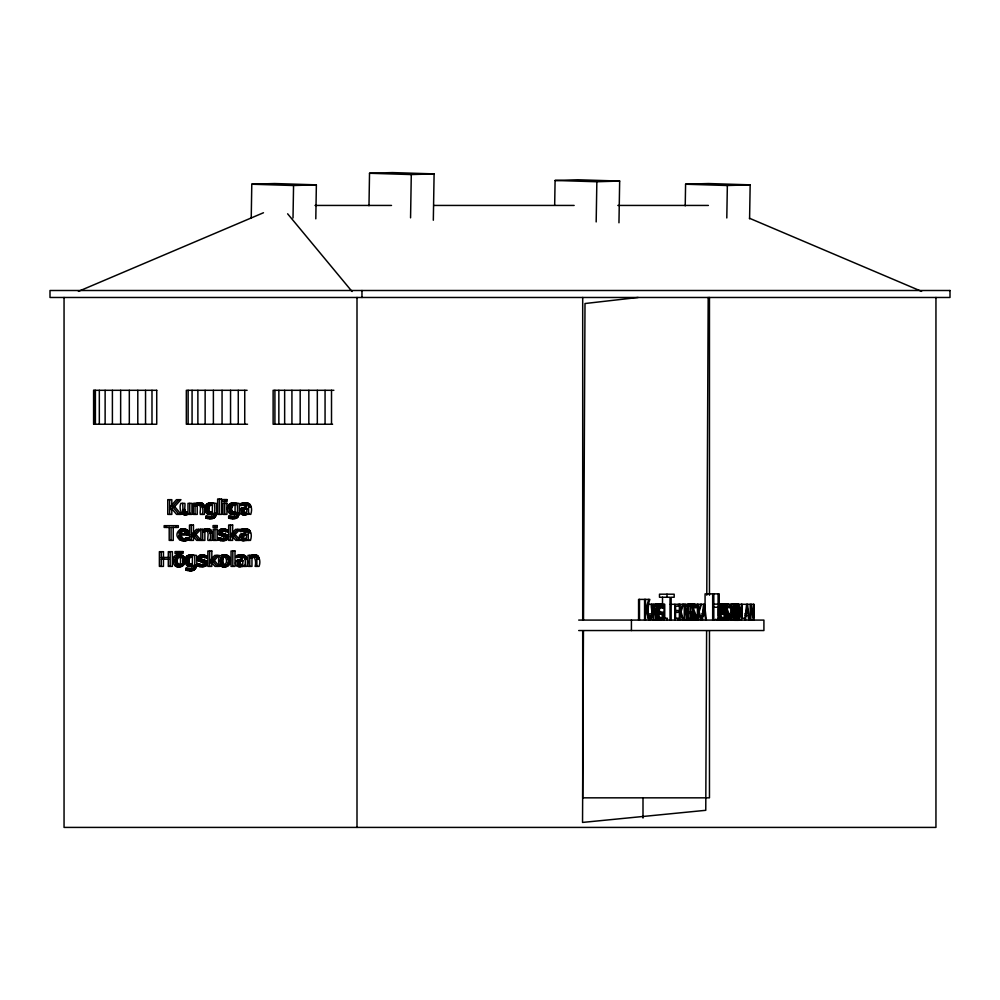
<?xml version="1.0" encoding="UTF-8"?>
<svg xmlns="http://www.w3.org/2000/svg" width="1000" height="1000" viewBox="0 0 1000 1000"><rect width="100%" height="100%" fill="white"/><g stroke="black" fill="none" stroke-linecap="round" stroke-linejoin="round"><path stroke-width="1.5" d="M583.45 630.763L582.537 822.425L705.763 810.312L706.612 631.05M583.5 619.85L585 303.525L638.125 297.475M706.775 595.2L708.188 297.475M251.225 218.225L251.788 184.225L274.6 183.538L316.363 184.838L315.8 218.825M293.012 217.963L293.562 185.512L316.363 184.838M368.988 205.725L369.525 173.275L392.337 172.587L434.1 173.888L433.325 220.238M410.562 217.838L411.287 174.562L434.1 173.888M554.675 205.188L555.087 180.463L577.888 179.775L619.663 181.062L618.962 222.787M596.175 221.925L596.85 181.75L619.663 181.062M685.225 205.863L685.588 184.225L708.4 183.538L750.163 184.838L749.587 218.825M726.8 217.963L727.35 185.512L750.163 184.838M739.587 613.663C736.762 587.075 734.2 633.562 739.587 613.663L735 613.663M737.925 603.962L737.412 604.1C734.638 608.587 734.638 615.8 737.412 620.288L738.45 620.288C741.213 615.8 741.225 608.6 738.45 604.113L732.362 604.525M648.662 604.3C645.987 622.525 653.925 622.5 651.25 604.3M725.837 616.487L725.837 619.125C735.788 622.413 724.75 608.25 726.712 604.725L727.8 604.012L729.613 605.112L729.613 607.6L726.5 607.6M725.888 616.487C728.625 622.25 731.062 612.863 726.625 612.25L721.812 611.838L721.325 607.587L725.9 607.587L726.712 604.725L723.65 604.725M726.625 612.25L725.9 607.587M726.587 608.325L726.712 604.725M222.688 557.25L222.987 563.425L225.588 565.1C219.938 567.388 218.15 557.15 223.4 556.65C227.613 556.788 227.587 564.95 223.4 565.1M695.2 613.888L690.625 613.888L690.987 616.462L695.562 616.462C694.338 614.113 688.388 601.938 696.087 605.112L696.087 607.6L692.987 607.6M174.913 560.875C182.4 544.4 182.488 577.3 174.913 560.875L177.1 560.875L177.9 564.025L180.812 565.025L177.275 565.025M177.1 560.875L177.9 557.688L180.825 556.712L177.275 556.712M189.85 556.725L192.037 556.725L189.725 557.75L188.938 559.812L186.75 559.812L188.538 556.975L192.387 557.337L192.387 563.362C187.5 567.487 184.825 559.825 186.975 555.913L193.263 555.237L189.537 555.05M188.162 564.263L192.362 564.425C188.225 565.337 188.612 559.575 189.088 557.112M209.112 504.787L211.988 504.712L209.688 505.75L208.888 507.812L206.713 507.812L208.5 504.975L212.35 505.337L212.35 511.35C207.45 515.487 204.775 507.825 206.925 503.913L209.5 503.05L216.312 503.35C216.737 508.175 218.412 520.438 209.688 518.45M208.675 512.438L212.312 512.425C208.175 513.337 208.562 507.575 209.05 505.112M231.838 504.787L235.938 504.862L233.412 504.975L231.625 507.812L229.438 507.812L231.225 504.975L235.075 505.337L235.075 511.35C230.175 515.487 227.5 507.825 229.662 503.913L232.225 503.05L239.037 503.35C239.462 508.175 241.137 520.438 232.413 518.45M233.637 512.188L235.825 512.188C231.438 514.113 230.8 507.925 231.775 505.112M186.062 568.2L191.525 568.9L185.975 568.2L185.975 570.1C195.225 573.812 195.763 561.125 194.175 555.363M189.188 570.575C198.2 572.638 197.113 560.688 196.363 555.363L191.075 555.237M206.025 516.2L211.488 516.9L205.925 516.2L205.925 518.088C215.175 521.8 215.712 509.113 214.125 503.35M234.213 516.9L228.65 516.2L228.65 518.088C237.9 521.8 238.45 509.113 236.85 503.35M179.013 566.6C192.113 559.487 170.487 546.875 173.4 563.288C180.4 575.85 192.537 553.737 177.963 555.05M224.45 566.6C237.55 559.487 215.925 546.875 218.837 563.288C225.837 575.85 237.975 553.737 223.4 555.05M197.062 563.65L199.95 564.987L203.1 565.087L196.962 563.65L196.962 565.725L199.638 566.587L202.613 566.413L204.938 564.587L204.562 561.275L199.762 559.55L198.837 558.212L200.25 556.763L204.288 556.75L200.25 556.763M201.825 566.587L205.562 566.112L207.35 563.938L206.75 561.275L201.125 558.812L201.188 557.537L203.337 556.663M217.875 537.65L220.763 538.987L224.963 538.987L217.775 537.65L217.775 539.725L220.45 540.588L223.425 540.413L225.75 538.587L225.375 535.275L220.575 533.55L219.638 532.212L221.062 530.763L225.1 530.75L221.062 530.763M222.638 540.588L226.375 540.112L228.15 537.925L227.562 535.275L221.925 532.812L222 531.538L224.15 530.662M702.412 620.1L702.913 615.688M745.45 620.1L745.962 615.688M703.125 613.888L704.025 606.138L704.938 613.888L701.875 613.888M746.162 613.888L747.075 606.138L747.975 613.888L744.925 613.888M701.712 620.1L703.587 604.3M741.538 608.6L742.05 604.3L742.1 618.225M746.637 604.3L744.762 620.1L744.675 618.225L741.625 618.225M696.038 607.6L693.787 606C691.338 608.862 702.237 622.562 692.325 619.125L692.325 616.487L694.237 618.562L695.562 616.462M718.5 616.05L718.5 608.375M726.6 607.8L727.8 605.825L729.562 607.6M241.425 511.062L242.45 509.325L246.812 508.6L246.812 511.675L245.362 512.587L242.675 512.85L241.425 511.062L243.612 511.062L244.163 512.487L246.737 512.875L242.675 512.85M243.612 511.062L244.638 509.325L247.075 508.75L244.887 508.75M241.137 537.062L242.162 535.325L246.513 534.6L246.513 537.675L245.075 538.587L242.387 538.85L241.137 537.062L243.325 537.062L243.875 538.488L245.55 538.962L242.387 538.85M237.425 563.062L238.438 561.325L242.8 560.6L242.8 563.675L241.363 564.587L238.663 564.85L237.425 563.062L239.613 563.062L240.162 564.487L242.725 564.875L239.65 564.975M243.325 537.062L244.35 535.325L246.788 534.75L244.6 534.75M239.613 563.062L240.625 561.325L243.075 560.75L240.888 560.75M222.712 556.712L225.588 556.65L223.337 557.688L222.587 559.875L220.4 559.875M212.463 503.35L211.038 503.237M235.188 503.35L233.762 503.237M184.988 533.638C185.487 529.562 178.775 529.725 178.925 533.638L185.65 533.638M181.112 533.638L182.062 531.462L184.35 530.575L181.475 530.638M658.2 607.925L662.85 607.925L662.85 605.438C656.237 599.75 656.175 624.75 662.85 618.925L662.85 612.15L657.738 612.15M720.225 607.925L724.862 607.925L724.862 605.438C718.263 599.75 718.188 624.75 724.875 618.925L724.875 612.15L719.75 612.15M645.475 610.2L648.75 599.4M680.05 612.537L682.55 604.3M698.1 612.537L700.612 604.3M731.612 612.537L734.125 604.3M645.475 613.075L646.15 610.875L648.812 620.1M680.05 614.738L680.562 613.062L682.6 620.1M698.1 614.738L698.612 613.062L700.65 620.1M731.612 614.738L732.125 613.062L734.175 620.1M683.388 604.3L681.075 611.725L683.487 620.1M701.438 604.3L699.137 611.725L701.55 620.1M169.625 507.35L176.475 499.675L180.938 499.675L174.638 506.6L172.45 506.6L179.037 514.388M240.625 505.475C251.2 504.15 246.137 507.175 240.113 509.162C237.413 514.312 245.037 516.487 248.35 513.688L243.012 514.7M243.675 530.725C251.175 533.038 240.4 532.525 239.425 536.05C238.113 540.312 243.975 542.238 246.513 539.212L246.513 540.388L250.475 540.388C253.3 531.6 248.487 526.75 240.238 529.587L240.238 531.475L246.975 530.812L240.338 531.475M244.575 566.388C246.938 560.337 243.875 552.263 236.525 555.588L236.525 557.475C247.1 556.125 242.275 559.15 236.1 561.163C233.512 565.475 239.913 568.763 242.8 565.212L242.8 566.388L246.762 566.388C249.125 560.337 246.062 552.263 238.713 555.588M172.45 506.6L178.75 499.675M191.275 534.875L196.412 529.35L204.862 529.35M230.45 534.875L235.588 529.35L240.025 529.35L235.1 534.45L232.925 534.45L238.2 540.388M209.638 560.875L214.775 555.363L219.213 555.363L214.3 560.45L212.113 560.45L217.387 566.388M199.013 540.388L193.738 534.45L198.663 529.35M193.738 534.45L195.925 534.45L200.837 529.35M232.925 534.45L237.838 529.35M212.113 560.45L217.025 555.363M212.975 561.562L210.787 561.562L209.638 562.712L211.825 562.712M206.925 503.913C201.7 507.475 206.588 518.088 212.35 512.888L211.725 516.038L208.35 516.838M229.662 503.913C224.425 507.475 229.312 518.088 235.075 512.888L234.062 516.4L228.75 516.2M186.975 555.913C181.75 559.475 186.625 570.087 192.387 564.888L191.775 568.038L188.4 568.837M657.738 614L662.175 614L662.175 617.863C657.588 619.9 657.5 606.138 661.525 606.025L662.788 607.925M724.188 614L724.188 617.863C719.6 619.9 719.525 606.138 723.55 606.025L724.8 607.925M655.25 604.562L660.962 604.012M195.05 504.575C201.262 499.038 204.587 509.688 202.113 514.388M202.675 530.575C208.888 525.037 212.213 535.688 209.737 540.388M249.775 556.587C257.075 550.988 261.837 559.288 259.037 566.388L255.062 566.388C256.425 562.7 255.375 553.275 249.775 558.15L255.662 556.875L252.087 556.912M182.7 503.35L183.1 512.1L187.862 512.837C182.85 513.688 185.588 505.725 184.887 503.35L180.925 503.35C178.425 508.05 181.8 518.7 187.987 513.162L187.987 514.388M246.163 513.688L250.763 514.388C253.6 505.6 248.787 500.75 240.525 503.587L240.525 505.475L246.15 504.725L243.962 504.725M188.688 539.712C181.137 544.038 171.912 535.538 180.162 529.45C184.262 528.088 190.037 529.612 188.9 535.062L178.925 535.062C178.538 539.175 183.925 540.112 186.412 537.688L188.688 537.688L188.688 539.712L183.637 540.55M187.037 538.575L188.6 537.688M688.938 604.325L694.287 604.012M722.463 604.325L727.8 604.012M200.938 504.862L197.362 504.913L195.05 506.15L200.287 504.812M204.2 531.188L202.675 532.15L207.162 530.913L204.2 531.188L206.388 531.188M243.588 540.45L248.062 539.688L245.875 539.688M239.875 566.45L244.35 565.688L242.162 565.688M221.962 530.662L227.812 531.9L227.812 529.913L222.1 529.087L218.912 530.1L217.887 531.8L218.412 534.288L224.137 536.875L223.562 538.688L220.763 538.987M201.15 556.663L207 557.9L207 555.925L200.325 555.163L197.625 556.6L197.6 560.288L203.325 562.875L202.75 564.688L200.912 565.087M78.4 291.375L263.475 212.75M184.45 514.7L189.3 513.812L187.113 513.812M191.725 555.05L187.787 555.438M239.963 556.725L242.15 556.725L236.525 557.475M180.162 529.45C183.875 527.638 187.613 531.263 186.713 535.062M231.45 513.413L235.725 513.888L233.538 513.888M242.712 503.587L246.163 503.088M242.425 529.587L245.875 529.087M244.825 507.562L246.088 507.337L243.9 507.337M244.537 533.562L245.8 533.337L243.612 533.337M240.825 559.562L242.075 559.338L239.9 559.338M204.975 530.913L207.913 530.812M213.225 503.237L207.738 503.438M235.95 503.237L230.475 503.438M255.512 555.05L248 555.363L248 566.388L251.962 566.388L251.962 558.112M180.15 555.05L175.95 555.438M225.588 555.05L221.388 555.438M315.025 205.438L391.512 205.438M433.663 205.438L574.15 205.438M617.85 205.438L708.388 205.438M247.1 390.3L186.337 390.3L186.337 424.237L247.537 424.237M333.875 390.3L273.125 390.3L273.125 424.237L332.587 424.237M197.675 503.15C205.225 500.513 205.212 509.812 204.3 514.388L200.338 514.388C199.375 511.962 202.362 505.225 198.1 504.812M208.625 503.15L211.675 503.05M231.35 503.15L234.412 503.05M200.113 503.312L202.3 503.312M242.037 503.263L244.225 503.263M243.975 503.088L248.113 503.275M196.775 503.45L201.6 503.113M245.925 503.275L248.875 503.537M200.712 503.65L202.9 503.65M246.7 503.537L249.537 503.938M201.213 504.125L203.4 504.125M247.362 503.938L250.062 504.462M201.612 504.725L203.8 504.725M197.362 504.913L199.537 504.913M208.5 504.975L210.688 504.975M231.225 504.975L233.412 504.975M242.4 504.925L244.587 504.925M196.575 505.188L198.762 505.188M247.887 504.462L250.45 505.112M201.887 505.438L204.075 505.438M207.963 505.3L210.138 505.3M230.688 505.3L232.875 505.3M207.5 505.75L209.688 505.75M230.225 505.75L232.413 505.75M248.263 505.112L248.5 505.925L250.688 505.925M202.062 506.275L204.25 506.275M207.125 506.312L209.312 506.312M229.85 506.312L232.037 506.312M248.5 505.925L248.575 506.9L250.763 506.9M206.863 507L209.05 507M229.587 507L231.775 507M202.113 507.225L204.3 507.225M241.575 507.938L243.762 507.938L240.738 508.462M206.65 508.725L208.837 508.725M229.387 508.725L231.562 508.725M243.137 509.038L245.325 509.038M171.812 509.4L169.625 509.4L171.025 507.837L176.6 514.388L181.225 514.388L174.638 506.6M242.45 509.325L244.638 509.325M182.7 509.637L184.887 509.637M241.9 509.738L244.088 509.738M206.812 510.363L209 510.363M229.537 510.363L231.725 510.363M241.55 510.312L243.738 510.312M182.775 511.075L184.963 511.075M207 511.012L209.188 511.012M229.737 511.012L231.925 511.012M207.275 511.55L209.462 511.55M230.012 511.55L232.188 511.55M241.562 511.887L243.75 511.887M183.1 512.1L185.287 512.1M207.638 511.962L209.825 511.962M230.375 511.962L232.562 511.962M208.113 512.263L210.3 512.263M230.837 512.263L233.025 512.263M183.4 512.475L185.588 512.475M231.412 512.438L235.05 512.425M241.975 512.487L244.163 512.487M183.762 512.725L185.95 512.725M214.125 513.138L216.312 513.138M236.85 513.138L239.037 513.138M181.85 513.638L184.037 513.638M240.588 513.713L242.775 513.713M207.237 513.862L212.162 514.138L208.038 514.138M210.812 513.888L212.987 513.888M229.963 513.862L232.15 513.862M230.763 514.138L234.887 514.138M245.387 514.163L247.575 514.163M186.262 514.3L191.95 514.388L191.95 503.35L187.987 503.35L187.987 511.587L184.262 512.875M214.05 514.45L216.238 514.45M236.775 514.45L238.962 514.45M183.663 514.625L187.587 514.6M242.325 514.637L246.55 514.538M213.825 515.562L216.012 515.562M236.55 515.562L238.738 515.562M213.438 516.5L215.625 516.5M236.163 516.5L238.35 516.5M207.4 516.638L209.587 516.638M230.125 516.638L232.312 516.638M231.075 516.838L235.037 516.838M212.9 517.25L215.087 517.25M235.637 517.25L237.812 517.25M212.213 517.825L214.4 517.825M234.938 517.825L237.125 517.825M205.925 518.088L208.113 518.088M228.65 518.088L230.837 518.088M211.35 518.237L213.538 518.237M234.088 518.237L236.262 518.237M209.15 518.562L212.512 518.488M231.875 518.562L235.25 518.488M170.125 527.425L164.163 527.425L164.163 525.675L178.3 525.675L178.3 527.425L171.075 527.425L171.075 540.388M181.15 529.15L185.45 529.125M205.3 529.15C212.838 526.512 212.838 535.812 211.925 540.388L207.95 540.388C207 537.962 209.988 531.225 205.725 530.812M221.125 529.163L227.812 529.913M184.15 529.375L186.337 529.375M207.738 529.312L209.925 529.312M220.263 529.362L225.238 529.15M224.013 529.325L226.2 529.325M241.75 529.263L243.938 529.263M243.688 529.087L247.825 529.288M204.4 529.45L209.213 529.113M208.337 529.65L210.525 529.65M245.637 529.288L248.588 529.538M184.913 529.788L187.1 529.788M246.4 529.538L249.25 529.938M208.837 530.125L211.025 530.125M185.55 530.35L187.738 530.35M247.062 529.938L249.775 530.462M180.875 530.8L183.062 530.8M209.225 530.725L211.412 530.725M180.338 531.075L182.525 531.075M186.062 531.075L188.25 531.075M220.312 531.05L222.5 531.05M242.113 530.925L244.3 530.925M247.587 530.462L250.162 531.112M179.887 531.462L182.062 531.462M209.513 531.438L211.7 531.438M219.812 531.538L222 531.538M186.425 531.938L188.612 531.938M247.975 531.112L248.212 531.925L250.4 531.925M209.675 532.275L211.863 532.275M219.638 532.212L221.825 532.212M179.213 532.45L181.4 532.45M186.637 532.925L188.825 532.925M219.75 532.812L221.925 532.812M248.212 531.925L248.287 532.9L250.475 532.9M209.737 533.225L211.925 533.225M220.05 533.237L222.237 533.237M220.575 533.55L222.763 533.55M221.337 533.8L223.525 533.8M241.287 533.938L243.475 533.938L240.45 534.462M186.713 534.062L188.9 534.062M222.438 534.038L224.625 534.038M223.463 534.25L225.65 534.25M224.562 534.663L226.737 534.663M219.188 534.95L221.375 534.95L220.588 534.288M242.85 535.037L245.037 535.037M225.375 535.275L227.562 535.275M242.162 535.325L244.35 535.325M221.488 535.675L224.675 535.887L222.488 535.887M241.612 535.737L243.8 535.737M179 536.013L181.175 536.013L183.375 538.787L185.95 538.913L181.9 538.962M225.875 536.125L228.062 536.125M241.262 536.312L243.45 536.312M193.45 536.7L191.275 536.7L192.425 535.562L196.663 540.388L204.862 540.388L204.862 532.112M232.638 536.7L230.45 536.7L231.6 535.562L235.85 540.388L240.375 540.388L235.1 534.45M179.213 536.838L181.4 536.838M226.05 537.212L228.225 537.212M179.562 537.525L181.75 537.525M225.975 537.925L228.15 537.925M241.275 537.888L243.463 537.888M180.025 538.075L182.2 538.075M185.787 538.138L187.975 538.138M218.762 538.237L220.95 538.237M180.562 538.488L182.75 538.488M225.75 538.587L227.925 538.587M241.688 538.488L243.875 538.488M181.188 538.787L183.375 538.787M219.75 538.7L221.938 538.7M221.725 539.087L223.912 539.087M225.375 539.175L227.562 539.175M179.4 539.812L181.588 539.812M217.775 539.725L219.963 539.725M224.85 539.688L227.037 539.688M240.3 539.712L242.488 539.712M224.188 540.112L226.375 540.112M240.825 540.138L243.012 540.138M245.1 540.163L247.288 540.163M184.675 540.375L186.85 540.375M223.425 540.413L225.613 540.413M181.45 540.55L185.9 540.575M220.45 540.588L224.737 540.6M242.037 540.638L246.262 540.538M176.9 555.15L181.2 555.15M188.663 555.15L190.85 555.15M200.325 555.163L207 555.925M222.338 555.15L226.637 555.15M238.025 555.262L244.1 555.288M252.413 555.15L256.325 555.112M179.963 555.438L182.15 555.438M199.45 555.363L204.425 555.15M203.2 555.337L205.387 555.337M225.4 555.438L227.587 555.438M253.337 555.05L257.025 555.325M242.688 555.538L244.875 555.538M254.838 555.325L257.625 555.65M180.787 555.925L182.975 555.925M226.225 555.925L228.412 555.925M243.35 555.938L245.538 555.938M255.45 555.65L258.137 556.125M243.875 556.462L246.062 556.462M181.513 556.613L183.7 556.613M226.95 556.613L229.137 556.613M255.95 556.125L258.525 556.725M176.675 556.912L178.863 556.912M189.163 556.788L191.35 556.788M222.113 556.912L224.3 556.912M238.4 556.925L240.588 556.925M188.538 556.975L190.725 556.975M199.5 557.05L201.688 557.05M244.262 557.112L246.45 557.112M176.15 557.238L178.337 557.238M188 557.3L190.188 557.3M221.588 557.238L223.775 557.238M251.3 557.2L253.487 557.2M161.262 557.45L169.075 557.45M173.812 557.475L176 557.475M182.087 557.475L184.275 557.475M199 557.537L201.188 557.537M227.525 557.475L229.713 557.475M256.337 556.725L258.812 557.438M175.712 557.688L177.9 557.688M187.537 557.75L189.725 557.75M221.15 557.688L223.337 557.688M244.5 557.925L246.675 557.925M175.362 558.288L177.55 558.288M187.175 558.325L189.363 558.325M198.837 558.212L201.012 558.212M220.8 558.288L222.987 558.288M256.625 557.438L256.788 558.275L258.975 558.275M182.5 558.462L184.688 558.462M227.938 558.462L230.125 558.462M198.938 558.812L201.125 558.812M175.113 559.012L177.3 559.012M186.912 559.012L189.1 559.012M220.55 559.012L222.738 559.012M244.575 558.9L246.762 558.9M161.262 559.188L169.075 559.188M199.237 559.237L201.425 559.237M256.788 558.275L256.85 559.225L259.037 559.225M182.75 559.6L184.938 559.6M199.762 559.55L201.95 559.55M228.188 559.6L230.375 559.6M200.525 559.8L202.712 559.8M174.963 559.875L177.15 559.875M201.625 560.037L203.812 560.037M237.575 559.938L239.762 559.938L236.725 560.462M202.65 560.262L204.838 560.262M203.75 560.662L205.938 560.662M182.838 560.875L185.025 560.875M186.7 560.725L188.888 560.725M220.35 560.875L222.537 560.875M228.275 560.875L230.463 560.875M198.375 560.95L200.562 560.95L199.788 560.288M239.137 561.038L241.325 561.038M204.562 561.275L206.75 561.275M238.438 561.325L240.625 561.325M200.688 561.675L203.863 561.888L201.675 561.888M174.963 561.85L177.15 561.85M220.4 561.85L222.587 561.85M237.9 561.737L240.087 561.737M182.75 562.163L184.938 562.163M205.062 562.125L207.25 562.125M228.188 562.163L230.375 562.163M186.863 562.362L189.037 562.362M237.537 562.312L239.725 562.312M175.113 562.7L177.3 562.7M220.55 562.7L222.738 562.7M187.05 563.013L189.237 563.013M182.5 563.288L184.688 563.288M205.238 563.212L207.425 563.212M227.938 563.288L230.125 563.288M175.362 563.425L177.55 563.425M187.325 563.55L189.513 563.55M220.8 563.425L222.987 563.425M175.712 564.025L177.9 564.025M187.688 563.962L189.875 563.962M205.162 563.938L207.35 563.938M221.15 564.025L223.337 564.025M237.562 563.888L239.75 563.888M197.95 564.237L200.138 564.237M182.087 564.288L184.275 564.288M227.525 564.288L229.713 564.288M176.163 564.5L178.337 564.5M179.75 564.5L181.938 564.5M204.938 564.587L207.125 564.587M221.6 564.5L223.775 564.5M237.975 564.487L240.162 564.487M176.675 564.825L178.863 564.825M198.938 564.7L201.125 564.7M222.113 564.825L224.3 564.825M238.663 564.85L240.85 564.85M199.95 564.987L202.138 564.987M222.712 565.025L224.9 565.025M177.963 565.1L180.15 565.1M181.513 565.138L183.7 565.138M194.175 565.138L196.363 565.138M204.562 565.175L206.75 565.175M226.95 565.138L229.137 565.138M204.037 565.688L206.225 565.688M175.113 565.825L177.3 565.825M180.787 565.825L182.975 565.825M187.288 565.862L192.2 566.138L188.088 566.138M190.85 565.887L193.038 565.887M196.962 565.725L199.15 565.725M220.55 565.825L222.738 565.825M226.225 565.825L228.412 565.825M236.575 565.712L238.762 565.712M203.388 566.112L205.562 566.112M179.963 566.312L182.15 566.312M225.4 566.312L227.587 566.312M241.375 566.163L243.562 566.163M194.1 566.45L196.287 566.45M202.613 566.413L204.8 566.413M176.9 566.6L181.2 566.6M199.638 566.587L203.938 566.6M222.338 566.6L226.637 566.6M238.312 566.638L242.55 566.55M193.863 567.575L196.05 567.575M193.487 568.5L195.675 568.5M187.45 568.638L189.638 568.638M192.95 569.25L195.138 569.25M192.262 569.825L194.438 569.825M185.975 570.1L188.162 570.1M191.4 570.237L193.588 570.237M190.375 570.487L192.562 570.487M722.975 604.012L718.4 604.012L734.95 604.3L732.65 611.725L735.062 620.1M655.788 604.15L661.4 604.087M689.3 604.087L694.812 604.087M713.525 604.15L728.325 604.087M732.837 604.1L738.45 604.113M670.275 604.3L704.5 604.3L706.375 620.1M736.838 604.3L754.137 604.3L754.137 620.1M656.775 604.562L659.837 604.562M718.8 604.562L721.85 604.562M733.888 604.525L736.938 604.525M690.138 604.725L693.188 604.725M656.312 605.237L659.375 605.237M689.85 605.275L692.9 605.275M718.337 605.237L721.388 605.237M723.363 605.275L726.413 605.275M686.975 605.913L690.025 605.913L690.025 618.488L686.975 618.488M733.138 606.112L736.188 606.112M655.925 606.2L658.975 606.2M675.2 606.163L678.263 606.163L678.263 604.3M717.938 606.2L721 606.2M692.212 606.325L695.263 606.325M659.013 606.562L662.075 606.562M721.038 606.562L724.087 606.562M735.863 606.725L738.913 606.725M692.65 606.9L695.7 606.9M726.162 606.9L729.212 606.9M657.887 607.263L662.475 607.263M713.525 607.25L718.088 607.25L718.088 620.1M719.912 607.263L724.488 607.263M732.85 607.312L735.9 607.312M736.112 607.45L739.163 607.45M734.775 608.375L739.362 608.375M721.287 608.525L725.875 608.525M732.65 608.737L735.7 608.737M721.312 609.35L725.888 609.35M734.912 609.475L739.5 609.475M721.375 610.1L725.95 610.1M732.525 610.375L735.575 610.375M675.2 610.487L678.263 610.487L678.263 612.362L675.2 612.362M721.475 610.763L726.05 610.763M735 610.75L739.587 610.75M721.625 611.337L726.2 611.337M689.812 611.838L692.875 611.838M721.812 611.838L726.388 611.838M690.05 612.25L693.1 612.25M732.487 612.2L739.613 612.2M690.65 612.863L693.7 612.863M724.163 612.863L727.212 612.863M689.762 613.212L694.338 613.212M724.8 613.212L727.862 613.212M690.325 613.562L694.9 613.562M723.838 613.562L728.425 613.562M648.2 613.913L651.25 613.913M719.75 614L728.725 613.888M732.525 614.05L735.575 614.05M690.837 614.338L695.413 614.338M724.35 614.338L728.938 614.338M690.962 614.975L695.537 614.975M724.475 614.975L729.062 614.975M734.912 614.95L739.5 614.95M702.087 615.688L705.138 615.688L705.65 620.1M745.138 615.688L748.188 615.688L748.7 620.1M648.138 615.85L651.188 615.85M691 615.887L695.588 615.887M729.1 615.887L724.5 616.462L729.075 616.462M734.775 616.05L739.35 616.05M648.062 616.587L651.112 616.587M690.913 616.987L695.5 616.987M725.962 616.987L729.013 616.987M732.85 617.1L735.913 617.1M736.1 616.962L739.15 616.962M647.95 617.225L651 617.225M690.8 617.438L695.387 617.438M725.85 617.438L728.9 617.438M735.85 617.688L738.913 617.688M647.763 617.837L650.812 617.837M659.112 617.863L662.175 617.863M692.175 617.837L695.225 617.837M721.137 617.863L724.188 617.863M725.688 617.837L728.75 617.837M691.975 618.162L695.037 618.162M725.5 618.162L728.55 618.162M655.95 618.362L659 618.362M664.262 618.225L667.312 618.225L667.312 620.1M675.2 618.225L678.263 618.225L678.263 620.1M691.75 618.387L694.8 618.387M717.962 618.362L721.012 618.362M725.263 618.387L728.325 618.387M733.125 618.275L736.188 618.275M722.788 619.125L725.837 619.125M656.338 619.263L659.388 619.263M718.35 619.263L721.413 619.263M723.238 619.675L726.3 619.675M656.8 619.9L659.85 619.9M690.175 620.062L693.225 620.062M718.825 619.9L721.875 619.9M723.688 620.062L726.75 620.062M733.888 619.875L736.938 619.875M578.7 620.087L763.913 620.087L763.913 630.538L578.7 630.538M734.35 620.288L737.412 620.288M369.525 173.275L411.287 174.562M685.588 184.225L727.35 185.512M555.087 180.463L596.85 181.75M251.788 184.225L293.562 185.512M189.737 570.45L191.375 570.575M186.637 514.7L185.15 514.425M245.2 514.7L243.875 514.45M723.225 604.012L724.225 604.325M689.712 604.012L690.7 604.325M656.375 604.012L657.275 604.338M649.5 620.325C654.712 618.288 650.125 608.062 651.938 604.3M222.562 535.425L223.675 535.675M201.762 561.425L202.875 561.675M733.35 603.962L734.338 604.525M749.438 218.238L921.6 291.375M208.725 513.413L209.425 513.862M188.762 565.425L189.475 565.862M226.962 531.425L227.712 531.9M206.15 557.425L206.912 557.9M195.925 534.45L201.2 540.388M214.3 560.45L219.575 566.388L215.037 566.388L210.787 561.562M287.625 213.8L352.05 291.5M715.675 619.2L717.6 620.288L719.087 617.112L719.425 610.35L718.475 605.2M649.987 620.1L646.825 609.125L649.837 599.4L638.575 599.4L638.575 620.1M751.275 604.3L753.5 617.2L753.5 604.3M753.3 620.1L750.85 605.962L750.85 620.1M685.325 604.3L687.55 617.2L687.55 604.3M687.35 620.1L684.9 605.962L684.9 620.1M654.312 604.3L656.538 617.2L656.538 604.3M656.325 620.1L653.888 605.962L653.888 620.1M747.55 604.3L749.425 620.1M181.112 535.062L181.175 536.013M648.012 615.4L647.975 604.3L664.737 604.3L664.737 618.225M935.95 297.475L935.95 827.412L64.05 827.412L64.05 297.475M750.212 604.3L750.212 620.1M741.413 604.3L741.413 620.1M731.612 604.3L731.612 620.1M730.938 604.3L730.938 620.1M722.812 612.15L722.812 614M719.225 620.1L719.225 593.862L705.075 593.862L705.075 613.925M718.088 593.862L718.088 604.15M713.812 593.862L713.812 620.1M712.675 593.862L712.675 620.1M709.463 297.475L709.463 595.2M709.463 631.05L709.463 797.837L582.7 797.837L582.7 631.05M698.1 604.3L698.1 620.1M697.412 604.3L697.412 620.1M692.837 607.175L692.837 610.037M691.388 604.3L690.713 605.913L691.388 620.1M689.35 604.3L689.35 605.913M689.35 618.488L689.35 620.1M688.2 604.3L688.2 620.1M684.262 604.3L684.262 620.1M680.05 604.3L680.05 620.1M679.362 604.3L679.362 620.1M675.55 606.163L675.55 618.225M674.862 604.3L674.862 620.1M671.15 620.1L671.15 597.25L674.175 597.25L674.175 594.188L659.488 594.188L659.488 597.25L670.025 597.25L670.025 620.1M667 594.188L667 597.25M664.05 604.3L664.05 620.1M662.513 597.25L662.513 604.862M660.788 612.15L660.788 614M659.463 607.175L659.463 612.913M657.175 604.3L657.175 620.1M653.25 604.3L653.25 620.1M645.475 599.4L645.475 620.1M644.575 599.4L644.575 620.1M643 797.788L643 818.05M639.475 599.4L639.475 620.1M631.413 620.087L631.413 630.538M582.7 297.475L582.7 620.138M361.962 290.5L361.962 297.475M357 297.475L357 827.412M331.512 390.3L331.512 424.237M325.062 390.3L325.062 424.237M317.325 390.3L317.325 424.237M308.837 390.3L308.837 424.237M300.175 390.3L300.175 424.237M291.925 390.3L291.925 424.237M284.65 390.3L284.65 424.237M278.85 390.3L278.85 424.237M274.913 390.3L274.913 424.237M256.85 559.225L256.85 566.388M249.775 555.363L249.775 566.388M248.988 513.212L248.988 514.388M248.7 539.212L248.7 540.388M248.575 506.9L248.575 514.388M248.287 532.9L248.287 540.388M244.988 565.212L244.988 566.388M244.737 390.3L244.737 424.237M238.275 390.3L238.275 424.237M232.825 551.025L232.825 566.388M230.55 390.3L230.55 424.237M230.45 525.013L230.45 540.388M225.625 529.913L225.625 531.9M224.862 499.575L224.862 501.512M224.75 503.35L224.75 514.388M222.062 390.3L222.062 424.237M219.425 499.012L219.425 514.388M215.075 525.588L215.075 527.513M214.963 529.35L214.963 540.388M213.388 390.3L213.388 424.237M209.638 551.025L209.638 566.388M205.138 390.3L205.138 424.237M204.812 555.925L204.812 557.9M202.675 529.35L202.675 540.388M200.888 529.35L200.888 540.388M197.875 390.3L197.875 424.237M195.05 503.35L195.05 514.388M192.075 390.3L192.075 424.237M191.275 525.013L191.275 540.388M190.175 513.162L190.175 514.388M189.762 503.35L189.762 514.388M188.137 390.3L188.137 424.237M186.5 537.688L186.5 539.712M180.863 551.587L180.863 553.513M179.137 551.587L179.137 553.513M178.975 551.587L178.975 553.513M176.95 551.587L176.95 553.513M176.112 525.675L176.112 527.425M173.25 527.425L173.25 540.388L169.2 540.388L169.2 527.425M171.812 505.825L171.812 499.675L167.75 499.675L167.75 514.388L171.812 514.388L171.812 508.5M170.175 551.688L170.175 566.388M169.625 499.675L169.625 514.388M168.3 557.45L168.3 551.688L172.362 551.688L172.362 566.388L168.3 566.388L168.3 559.188M166.337 525.675L166.337 527.425M161.262 551.688L161.262 566.388M151.988 390.3L151.988 424.237M145.538 390.3L145.538 424.237M137.8 390.3L137.8 424.237M129.312 390.3L129.312 424.237M120.65 390.3L120.65 424.237M112.4 390.3L112.4 424.237M105.125 390.3L105.125 424.237M99.325 390.3L99.325 424.237M95.4 390.3L95.4 424.237M94.062 390.3L94.062 424.237M950 290.5L50 290.5L50 297.475L950 297.475L950 290.5M156.725 390.3L93.6 390.3L93.6 424.237L156.725 424.237L156.725 390.3M221.612 499.012L217.65 499.012L217.65 514.388L221.612 514.388L221.612 499.012M227.05 499.575L222.862 499.575L222.862 501.512L227.05 501.512L227.05 499.575M197.237 503.35L193.275 503.35L193.275 514.388L197.237 514.388L197.237 503.35M226.938 503.35L222.975 503.35L222.975 514.388L226.938 514.388L226.938 503.35M193.45 525.013L189.488 525.013L189.488 540.388L193.45 540.388L193.45 525.013M232.638 525.013L228.663 525.013L228.663 540.388L232.638 540.388L232.638 525.013M217.262 525.588L213.075 525.588L213.075 527.513L217.262 527.513L217.262 525.588M217.15 529.35L213.188 529.35L213.188 540.388L217.15 540.388L217.15 529.35M211.825 551.025L207.862 551.025L207.862 566.388L211.825 566.388L211.825 551.025M235.012 551.025L231.05 551.025L231.05 566.388L235.012 566.388L235.012 551.025M163.45 551.688L159.388 551.688L159.388 566.388L163.45 566.388L163.45 551.688M183.038 551.587L175.062 551.587L175.062 553.513L183.038 553.513L183.038 551.587"/></g></svg>
